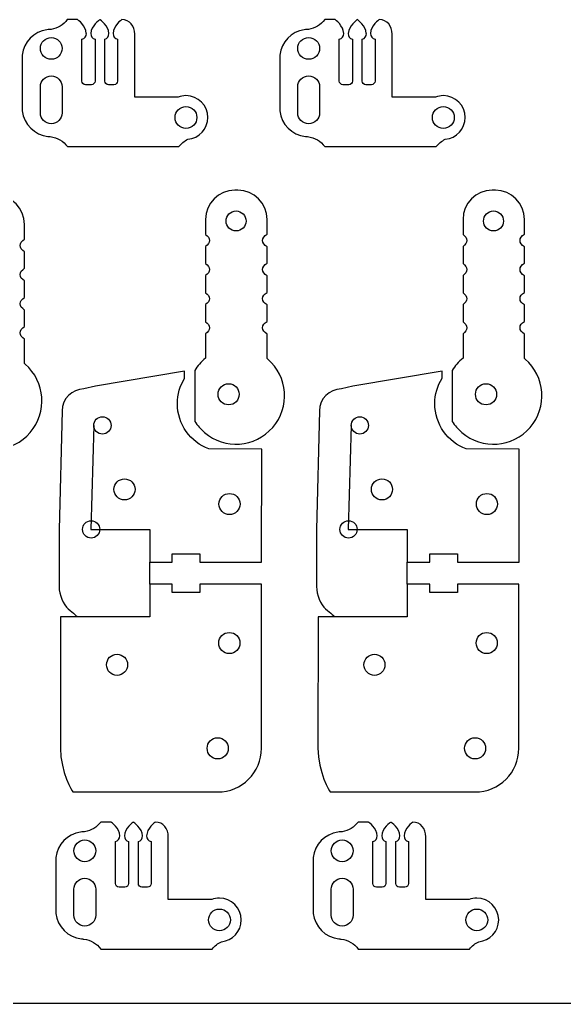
# Model space of a CAD drawing. Header units: millimetres. Extents: x 0 to 300, y -300 to 0.
# Drawn here: x 72.3 to 147.1, y -300 to -164.8 of the extents above; entities that cross this region are included whole.
import ezdxf

# ---------------------------------------------------------------- set-up
doc = ezdxf.new("R2010")
doc.units = ezdxf.units.MM
doc.layers.add('Cuts', color=1, linetype='Continuous', lineweight=25, true_color=0xff0000)
doc.layers.add('laser bed referance', color=3, linetype='Continuous', lineweight=25, true_color=0x00ff00)

msp = doc.modelspace()

# ---------------------------------------------------------------- linework, layer by layer
at = {"layer": 'Cuts', "color": 1, "lineweight": 25, "true_color": 0xff0000}
for points in [[(80.21, -164.83), (78.79, -164.83)], [(83.27, -164.83), (83.27, -164.83), (83.27, -164.83), (83.27, -164.83)], [(115.57, -164.83), (114.15, -164.83)], [(118.63, -164.83), (118.63, -164.83), (118.63, -164.83), (118.63, -164.83)], [(80.8, -173.27), (80.8, -167.51)], [(81.41, -166.71), (81.4, -166.71)], [(82.6, -167.51), (82.6, -173.27)], [(83.95, -173.27), (83.95, -167.51)], [(84.51, -166.71), (84.5, -166.71)], [(85.7, -167.51), (85.7, -173.27)], [(94.03, -175.47), (88.06, -175.47), (88.06, -166.83)], [(116.16, -173.27), (116.16, -167.51)], [(116.77, -166.71), (116.76, -166.71)], [(117.96, -167.51), (117.96, -173.27)], [(119.31, -173.27), (119.31, -167.51)], [(119.87, -166.71), (119.86, -166.71)], [(121.06, -167.51), (121.06, -173.27)], [(129.39, -175.47), (123.42, -175.47), (123.42, -166.83)], [(72.61, -169.69), (72.61, -170.66), (72.61, -177.38)], [(107.97, -169.69), (107.97, -170.66), (107.97, -177.38)], [(75.09, -177.64), (75.09, -174.06)], [(78.09, -174.06), (78.09, -177.64), (78.09, -177.64)], [(82.1, -173.77), (81.3, -173.77)], [(85.2, -173.77), (84.45, -173.77)], [(110.45, -177.64), (110.45, -174.06)], [(113.45, -174.06), (113.45, -177.64), (113.45, -177.64)], [(117.46, -173.77), (116.66, -173.77)], [(120.56, -173.77), (119.81, -173.77)], [(76.14, -180.88), (76.29, -180.89)], [(111.5, -180.88), (111.65, -180.89)], [(78.81, -182.28), (94.1, -182.28)], [(114.17, -182.28), (129.46, -182.28)], [(102.23, -188.28), (101.79, -188.28)], [(137.59, -188.28), (137.15, -188.28)], [(72.92, -195), (72.92, -192.98)], [(97.79, -192.28), (97.79, -194.36)], [(106.23, -194.3), (106.23, -192.28)], [(133.15, -192.28), (133.15, -194.36)], [(141.59, -194.3), (141.59, -192.28)], [(97.79, -195.98), (97.79, -198.35)], [(133.15, -195.98), (133.15, -198.35)], [(72.92, -199), (72.92, -196.74)], [(106.23, -198.3), (106.23, -196.04)], [(141.59, -198.3), (141.59, -196.04)], [(97.79, -199.98), (97.79, -202.35)], [(106.23, -202.3), (106.23, -200.03)], [(133.15, -199.98), (133.15, -202.35)], [(141.59, -202.3), (141.59, -200.03)], [(72.92, -203), (72.92, -200.73)], [(97.79, -203.98), (97.79, -206.35)], [(106.23, -206.3), (106.23, -204.03)], [(133.15, -203.98), (133.15, -206.35)], [(141.59, -206.3), (141.59, -204.03)], [(72.92, -207), (72.92, -204.73)], [(97.79, -207.98), (97.79, -211.34)], [(106.23, -211.4), (106.23, -208.03)], [(133.15, -207.98), (133.15, -211.34)], [(141.59, -211.4), (141.59, -208.03)], [(72.92, -212.1), (72.92, -208.73)], [(94.91, -214.11), (94.91, -213.11), (82.66, -215.19), (81.08, -215.58)], [(96.32, -213.02), (96.32, -220.03)], [(130.27, -214.11), (130.27, -213.11), (118.02, -215.19), (116.44, -215.58)], [(131.68, -213.02), (131.68, -220.03)], [(78.08, -218.58), (77.68, -234.87), (77.67, -242.74)], [(113.44, -218.58), (113.04, -234.87), (113.03, -242.74)], [(82.43, -220.59), (82.03, -234.87), (90.13, -234.88), (90.12, -239.38), (93.22, -239.39), (93.22, -238.24), (97.02, -238.24), (97.02, -239.39), (105.49, -239.4), (105.5, -223.83), (98.24, -223.82)], [(117.79, -220.59), (117.39, -234.87), (125.49, -234.88), (125.48, -239.38), (128.58, -239.39), (128.58, -238.24), (132.38, -238.24), (132.38, -239.39), (140.85, -239.4), (140.86, -223.83), (133.6, -223.82)], [(90.12, -242.38), (90.12, -242.38), (90.12, -239.38)], [(125.48, -242.38), (125.48, -242.38), (125.48, -239.38)], [(105.46, -264.96), (105.48, -242.4), (97.02, -242.39), (97.02, -243.54), (93.22, -243.54), (93.22, -242.38), (90.12, -242.38), (90.12, -242.38), (90.12, -246.88), (85.48, -246.88), (82.92, -246.87), (77.87, -246.87), (77.85, -264.93)], [(140.82, -264.96), (140.84, -242.4), (132.38, -242.39), (132.38, -243.54), (128.58, -243.54), (128.58, -242.38), (125.48, -242.38), (125.48, -242.38), (125.48, -246.88), (120.84, -246.88), (118.28, -246.87), (113.23, -246.87), (113.21, -264.93)], [(79.53, -270.94), (93.46, -270.95), (99.46, -270.96), (99.46, -270.96)], [(114.89, -270.94), (128.82, -270.95), (134.82, -270.96), (134.82, -270.96)], [(84.82, -275.1), (83.4, -275.1)], [(87.87, -275.1), (87.87, -275.1), (87.87, -275.1), (87.87, -275.1)], [(120.18, -275.1), (118.75, -275.1)], [(123.23, -275.1), (123.23, -275.1), (123.23, -275.1), (123.23, -275.1)], [(86.01, -276.98), (86.01, -276.98)], [(89.11, -276.98), (89.11, -276.98)], [(121.37, -276.98), (121.37, -276.98)], [(124.47, -276.98), (124.47, -276.98)], [(85.4, -283.54), (85.4, -277.78)], [(87.2, -277.78), (87.2, -283.54)], [(88.55, -283.54), (88.55, -277.78)], [(90.3, -277.78), (90.3, -283.54)], [(98.63, -285.74), (92.67, -285.74), (92.67, -277.1)], [(120.76, -283.54), (120.76, -277.78)], [(122.56, -277.78), (122.56, -283.54)], [(123.91, -283.54), (123.91, -277.78)], [(125.66, -277.78), (125.66, -283.54)], [(133.99, -285.74), (128.03, -285.74), (128.03, -277.1)], [(77.21, -279.96), (77.21, -280.92), (77.21, -287.64)], [(112.57, -279.96), (112.57, -280.92), (112.57, -287.64)], [(79.69, -287.9), (79.69, -284.32)], [(82.69, -284.32), (82.69, -287.9), (82.69, -287.9)], [(86.7, -284.04), (85.9, -284.04)], [(89.8, -284.04), (89.05, -284.04)], [(115.05, -287.9), (115.05, -284.32)], [(118.05, -284.32), (118.05, -287.9), (118.05, -287.9)], [(122.06, -284.04), (121.26, -284.04)], [(125.16, -284.04), (124.41, -284.04)], [(80.74, -291.14), (80.89, -291.16)], [(116.1, -291.14), (116.25, -291.16)], [(83.41, -292.54), (98.7, -292.54)], [(118.77, -292.54), (134.06, -292.54)]]:
    msp.add_lwpolyline(points, dxfattribs=at)
for points in [[(78.79, -164.83), (78.26, -165.53), (77.47, -166.02), (76.57, -166.16)], [(81.4, -166.71), (81.4, -165.67), (80.21, -164.83), (80.21, -164.83)], [(83.27, -164.83), (83.25, -164.84), (82.03, -165.68), (82.03, -166.71)], [(84.5, -166.71), (84.5, -165.68), (83.29, -164.84), (83.27, -164.83)], [(86.27, -164.83), (86.27, -164.83), (85.08, -165.67), (85.08, -166.71)], [(88.06, -166.83), (88.06, -165.73), (87.37, -164.83), (86.27, -164.83)], [(114.15, -164.83), (113.62, -165.53), (112.83, -166.02), (111.92, -166.16)], [(116.76, -166.71), (116.76, -165.67), (115.57, -164.83), (115.57, -164.83)], [(118.63, -164.83), (118.61, -164.84), (117.39, -165.68), (117.39, -166.71)], [(119.86, -166.71), (119.86, -165.68), (118.64, -164.84), (118.63, -164.83)], [(121.63, -164.83), (121.63, -164.83), (120.44, -165.67), (120.44, -166.71)], [(123.42, -166.83), (123.42, -165.73), (122.73, -164.83), (121.63, -164.83)], [(75.99, -166.21), (74.21, -166.48), (72.82, -167.9), (72.61, -169.69)], [(76.34, -166.17), (76.23, -166.18), (76.11, -166.19), (75.99, -166.21)], [(76.57, -166.16), (76.49, -166.16), (76.42, -166.17), (76.34, -166.17)], [(111.35, -166.21), (109.57, -166.48), (108.18, -167.9), (107.97, -169.69)], [(111.7, -166.17), (111.58, -166.18), (111.46, -166.19), (111.35, -166.21)], [(111.92, -166.16), (111.85, -166.16), (111.78, -166.17), (111.7, -166.17)], [(75.09, -168.78), (75.09, -167.95), (75.76, -167.28), (76.59, -167.28)], [(76.59, -167.28), (77.42, -167.28), (78.09, -167.95), (78.09, -168.78)], [(80.8, -167.51), (81.17, -167.44), (81.41, -167.11), (81.41, -166.71)], [(82.03, -166.71), (82.03, -167.11), (82.22, -167.44), (82.6, -167.51)], [(83.95, -167.51), (84.32, -167.44), (84.51, -167.11), (84.51, -166.71)], [(85.08, -166.71), (85.08, -167.11), (85.32, -167.44), (85.7, -167.51)], [(110.45, -168.78), (110.45, -167.95), (111.12, -167.28), (111.95, -167.28)], [(111.95, -167.28), (112.78, -167.28), (113.45, -167.95), (113.45, -168.78)], [(116.16, -167.51), (116.53, -167.44), (116.77, -167.11), (116.77, -166.71)], [(117.39, -166.71), (117.39, -167.11), (117.58, -167.44), (117.96, -167.51)], [(119.31, -167.51), (119.68, -167.44), (119.87, -167.11), (119.87, -166.71)], [(120.44, -166.71), (120.44, -167.11), (120.68, -167.44), (121.06, -167.51)], [(76.59, -170.27), (75.76, -170.27), (75.09, -169.6), (75.09, -168.78)], [(78.09, -168.78), (78.09, -169.6), (77.42, -170.27), (76.59, -170.27)], [(111.95, -170.27), (111.12, -170.27), (110.45, -169.6), (110.45, -168.78)], [(113.45, -168.78), (113.45, -169.6), (112.78, -170.27), (111.95, -170.27)], [(75.09, -174.06), (75.09, -173.23), (75.76, -172.56), (76.59, -172.56)], [(76.59, -172.56), (77.42, -172.56), (78.09, -173.23), (78.09, -174.06)], [(110.45, -174.06), (110.45, -173.23), (111.12, -172.56), (111.95, -172.56)], [(111.95, -172.56), (112.78, -172.56), (113.45, -173.23), (113.45, -174.06)], [(81.3, -173.77), (81.02, -173.77), (80.8, -173.55), (80.8, -173.27)], [(82.6, -173.27), (82.6, -173.55), (82.37, -173.77), (82.1, -173.77)], [(84.45, -173.77), (84.17, -173.77), (83.95, -173.55), (83.95, -173.27)], [(85.7, -173.27), (85.7, -173.55), (85.47, -173.77), (85.2, -173.77)], [(116.66, -173.77), (116.38, -173.77), (116.16, -173.55), (116.16, -173.27)], [(117.96, -173.27), (117.96, -173.55), (117.73, -173.77), (117.46, -173.77)], [(119.81, -173.77), (119.53, -173.77), (119.31, -173.55), (119.31, -173.27)], [(121.06, -173.27), (121.06, -173.55), (120.83, -173.77), (120.56, -173.77)], [(95.09, -175.27), (94.72, -175.27), (94.36, -175.35), (94.03, -175.47)], [(98.09, -178.27), (98.09, -176.62), (96.75, -175.27), (95.09, -175.27)], [(130.45, -175.27), (130.07, -175.27), (129.72, -175.35), (129.39, -175.47)], [(133.45, -178.27), (133.45, -176.62), (132.1, -175.27), (130.45, -175.27)], [(93.59, -178.27), (93.59, -177.45), (94.26, -176.77), (95.09, -176.77)], [(95.09, -176.77), (95.92, -176.77), (96.59, -177.45), (96.59, -178.27)], [(128.95, -178.27), (128.95, -177.45), (129.62, -176.77), (130.45, -176.77)], [(130.45, -176.77), (131.28, -176.77), (131.95, -177.45), (131.95, -178.27)], [(72.61, -177.38), (72.83, -179.22), (74.29, -180.67), (76.14, -180.88)], [(76.59, -179.14), (75.76, -179.14), (75.09, -178.46), (75.09, -177.64)], [(78.09, -177.64), (78.09, -178.46), (77.42, -179.14), (76.59, -179.14)], [(95.09, -179.77), (94.26, -179.77), (93.59, -179.1), (93.59, -178.27)], [(96.59, -178.27), (96.59, -179.1), (95.92, -179.77), (95.09, -179.77)], [(95.36, -181.26), (96.89, -181.12), (98.09, -179.84), (98.09, -178.27)], [(107.97, -177.38), (108.19, -179.22), (109.65, -180.67), (111.5, -180.88)], [(111.95, -179.14), (111.12, -179.14), (110.45, -178.46), (110.45, -177.64)], [(113.45, -177.64), (113.45, -178.46), (112.78, -179.14), (111.95, -179.14)], [(130.45, -179.77), (129.62, -179.77), (128.95, -179.1), (128.95, -178.27)], [(131.95, -178.27), (131.95, -179.1), (131.28, -179.77), (130.45, -179.77)], [(130.72, -181.26), (132.25, -181.12), (133.45, -179.84), (133.45, -178.27)], [(76.29, -180.89), (76.34, -180.9), (76.4, -180.9), (76.45, -180.9)], [(76.45, -180.9), (77.42, -181.02), (78.25, -181.54), (78.81, -182.28)], [(111.65, -180.89), (111.7, -180.9), (111.76, -180.9), (111.81, -180.9)], [(111.81, -180.9), (112.78, -181.02), (113.61, -181.54), (114.17, -182.28)], [(94.1, -182.28), (94.43, -181.84), (94.86, -181.5), (95.36, -181.26)], [(129.46, -182.28), (129.79, -181.84), (130.22, -181.5), (130.72, -181.26)], [(72.92, -192.98), (72.92, -190.77), (71.13, -188.98), (68.92, -188.98)], [(101.79, -188.28), (99.59, -188.28), (97.79, -190.07), (97.79, -192.28)], [(106.23, -192.28), (106.23, -190.07), (104.44, -188.28), (102.23, -188.28)], [(137.15, -188.28), (134.94, -188.28), (133.15, -190.07), (133.15, -192.28)], [(141.59, -192.28), (141.59, -190.07), (139.8, -188.28), (137.59, -188.28)], [(100.6, -192.5), (100.6, -191.74), (101.21, -191.12), (101.97, -191.12)], [(101.97, -191.12), (102.73, -191.12), (103.35, -191.74), (103.35, -192.5)], [(135.96, -192.5), (135.96, -191.74), (136.57, -191.12), (137.33, -191.12)], [(137.33, -191.12), (138.09, -191.12), (138.71, -191.74), (138.71, -192.5)], [(101.97, -193.87), (101.21, -193.87), (100.6, -193.26), (100.6, -192.5)], [(103.35, -192.5), (103.35, -193.26), (102.73, -193.87), (101.97, -193.87)], [(137.33, -193.87), (136.57, -193.87), (135.96, -193.26), (135.96, -192.5)], [(138.71, -192.5), (138.71, -193.26), (138.09, -193.87), (137.33, -193.87)], [(97.79, -194.36), (98.13, -194.58), (98.32, -194.87), (98.32, -195.17)], [(105.62, -195.17), (105.62, -194.84), (105.85, -194.54), (106.23, -194.3)], [(133.15, -194.36), (133.48, -194.58), (133.68, -194.87), (133.68, -195.17)], [(140.98, -195.17), (140.98, -194.84), (141.21, -194.54), (141.59, -194.3)], [(72.31, -195.87), (72.31, -195.54), (72.54, -195.24), (72.92, -195)], [(72.92, -196.74), (72.54, -196.5), (72.31, -196.2), (72.31, -195.87)], [(98.32, -195.17), (98.32, -195.48), (98.12, -195.76), (97.79, -195.98)], [(106.23, -196.04), (105.85, -195.8), (105.62, -195.5), (105.62, -195.17)], [(133.68, -195.17), (133.68, -195.48), (133.48, -195.76), (133.15, -195.98)], [(141.59, -196.04), (141.21, -195.8), (140.98, -195.5), (140.98, -195.17)], [(97.79, -198.35), (98.13, -198.58), (98.32, -198.86), (98.32, -199.17)], [(105.62, -199.17), (105.62, -198.84), (105.85, -198.54), (106.23, -198.3)], [(133.15, -198.35), (133.48, -198.58), (133.68, -198.86), (133.68, -199.17)], [(140.98, -199.17), (140.98, -198.84), (141.21, -198.54), (141.59, -198.3)], [(72.31, -199.87), (72.31, -199.54), (72.54, -199.24), (72.92, -199)], [(72.92, -200.73), (72.54, -200.5), (72.31, -200.2), (72.31, -199.87)], [(98.32, -199.17), (98.32, -199.47), (98.12, -199.75), (97.79, -199.98)], [(106.23, -200.03), (105.85, -199.8), (105.62, -199.49), (105.62, -199.17)], [(133.68, -199.17), (133.68, -199.47), (133.48, -199.75), (133.15, -199.98)], [(141.59, -200.03), (141.21, -199.8), (140.98, -199.49), (140.98, -199.17)], [(97.79, -202.35), (98.13, -202.58), (98.32, -202.86), (98.32, -203.17)], [(105.62, -203.16), (105.62, -202.84), (105.85, -202.54), (106.23, -202.3)], [(133.15, -202.35), (133.48, -202.58), (133.68, -202.86), (133.68, -203.17)], [(140.98, -203.16), (140.98, -202.84), (141.21, -202.54), (141.59, -202.3)], [(72.31, -203.86), (72.31, -203.54), (72.54, -203.24), (72.92, -203)], [(72.92, -204.73), (72.54, -204.49), (72.31, -204.19), (72.31, -203.86)], [(98.32, -203.17), (98.32, -203.47), (98.12, -203.75), (97.79, -203.98)], [(106.23, -204.03), (105.85, -203.79), (105.62, -203.49), (105.62, -203.16)], [(133.68, -203.17), (133.68, -203.47), (133.48, -203.75), (133.15, -203.98)], [(141.59, -204.03), (141.21, -203.79), (140.98, -203.49), (140.98, -203.16)], [(97.79, -206.35), (98.13, -206.58), (98.32, -206.86), (98.32, -207.16)], [(105.62, -207.16), (105.62, -206.83), (105.85, -206.53), (106.23, -206.3)], [(133.15, -206.35), (133.48, -206.58), (133.68, -206.86), (133.68, -207.16)], [(140.98, -207.16), (140.98, -206.83), (141.21, -206.53), (141.59, -206.3)], [(72.31, -207.86), (72.31, -207.53), (72.54, -207.23), (72.92, -207)], [(72.92, -208.73), (72.54, -208.49), (72.31, -208.19), (72.31, -207.86)], [(98.32, -207.16), (98.32, -207.47), (98.12, -207.75), (97.79, -207.98)], [(106.23, -208.03), (105.85, -207.79), (105.62, -207.49), (105.62, -207.16)], [(133.68, -207.16), (133.68, -207.47), (133.48, -207.75), (133.15, -207.98)], [(141.59, -208.03), (141.21, -207.79), (140.98, -207.49), (140.98, -207.16)], [(73.01, -212.18), (72.98, -212.15), (72.95, -212.13), (72.92, -212.1)], [(73.7, -221.56), (76.1, -218.78), (75.79, -214.58), (73.01, -212.18)], [(96.94, -212.17), (96.7, -212.44), (96.5, -212.73), (96.32, -213.02)], [(97.79, -211.34), (97.49, -211.59), (97.2, -211.86), (96.94, -212.17)], [(106.32, -211.48), (106.29, -211.45), (106.26, -211.43), (106.23, -211.4)], [(107.01, -220.86), (109.41, -218.08), (109.1, -213.88), (106.32, -211.48)], [(132.3, -212.17), (132.06, -212.44), (131.86, -212.73), (131.68, -213.02)], [(133.15, -211.34), (132.85, -211.59), (132.56, -211.86), (132.3, -212.17)], [(141.68, -211.48), (141.65, -211.45), (141.62, -211.43), (141.59, -211.4)], [(142.37, -220.86), (144.77, -218.08), (144.46, -213.88), (141.68, -211.48)], [(93.91, -217.59), (93.91, -216.31), (94.28, -215.12), (94.91, -214.11)], [(99.5, -216.31), (99.5, -215.51), (100.15, -214.86), (100.95, -214.86)], [(100.95, -214.86), (101.75, -214.86), (102.4, -215.51), (102.4, -216.31)], [(129.27, -217.59), (129.27, -216.31), (129.64, -215.12), (130.27, -214.11)], [(134.86, -216.31), (134.86, -215.51), (135.51, -214.86), (136.31, -214.86)], [(136.31, -214.86), (137.11, -214.86), (137.76, -215.51), (137.76, -216.31)], [(81.08, -215.58), (79.42, -215.58), (78.08, -216.92), (78.08, -218.58)], [(116.44, -215.58), (114.78, -215.58), (113.44, -216.92), (113.44, -218.58)], [(98.24, -223.82), (95.71, -222.88), (93.91, -220.45), (93.91, -217.59)], [(100.95, -217.76), (100.15, -217.76), (99.5, -217.11), (99.5, -216.31)], [(102.4, -216.31), (102.4, -217.11), (101.75, -217.76), (100.95, -217.76)], [(133.6, -223.82), (131.07, -222.88), (129.26, -220.45), (129.27, -217.59)], [(136.31, -217.76), (135.51, -217.76), (134.86, -217.11), (134.86, -216.31)], [(137.76, -216.31), (137.76, -217.11), (137.11, -217.76), (136.31, -217.76)], [(82.43, -220.59), (82.43, -219.93), (82.96, -219.4), (83.62, -219.4)], [(83.62, -219.4), (84.27, -219.4), (84.8, -219.93), (84.8, -220.59)], [(96.32, -220.03), (96.67, -220.59), (97.1, -221.1), (97.63, -221.55)], [(117.79, -220.59), (117.79, -219.93), (118.32, -219.4), (118.98, -219.4)], [(118.98, -219.4), (119.63, -219.4), (120.16, -219.93), (120.16, -220.59)], [(131.68, -220.03), (132.02, -220.59), (132.46, -221.1), (132.98, -221.55)], [(64.31, -222.25), (67.1, -224.66), (71.3, -224.35), (73.7, -221.56)], [(83.62, -221.77), (82.96, -221.77), (82.43, -221.24), (82.43, -220.59)], [(84.8, -220.59), (84.8, -221.24), (84.27, -221.77), (83.62, -221.77)], [(97.63, -221.55), (100.41, -223.96), (104.61, -223.65), (107.01, -220.86)], [(118.98, -221.77), (118.32, -221.77), (117.79, -221.24), (117.79, -220.59)], [(120.16, -220.59), (120.16, -221.24), (119.63, -221.77), (118.98, -221.77)], [(132.98, -221.55), (135.77, -223.96), (139.97, -223.65), (142.37, -220.86)], [(85.2, -229.38), (85.2, -228.58), (85.85, -227.93), (86.65, -227.93)], [(86.65, -227.93), (87.45, -227.93), (88.1, -228.58), (88.1, -229.38)], [(120.56, -229.38), (120.56, -228.58), (121.21, -227.93), (122.01, -227.93)], [(122.01, -227.93), (122.81, -227.93), (123.46, -228.58), (123.46, -229.38)], [(86.65, -230.83), (85.85, -230.83), (85.2, -230.18), (85.2, -229.38)], [(88.1, -229.38), (88.1, -230.18), (87.45, -230.83), (86.65, -230.83)], [(122.01, -230.83), (121.21, -230.83), (120.56, -230.18), (120.56, -229.38)], [(123.46, -229.38), (123.46, -230.18), (122.81, -230.83), (122.01, -230.83)], [(99.62, -231.39), (99.62, -230.59), (100.27, -229.94), (101.07, -229.94)], [(101.07, -229.94), (101.87, -229.94), (102.52, -230.59), (102.52, -231.39)], [(134.98, -231.39), (134.98, -230.59), (135.63, -229.94), (136.43, -229.94)], [(136.43, -229.94), (137.23, -229.94), (137.88, -230.59), (137.88, -231.39)], [(101.07, -232.84), (100.27, -232.84), (99.62, -232.19), (99.62, -231.39)], [(102.52, -231.39), (102.52, -232.19), (101.87, -232.84), (101.07, -232.84)], [(136.43, -232.84), (135.63, -232.84), (134.98, -232.19), (134.98, -231.39)], [(137.88, -231.39), (137.88, -232.19), (137.23, -232.84), (136.43, -232.84)], [(80.88, -234.87), (80.88, -234.22), (81.41, -233.69), (82.06, -233.69)], [(82.06, -233.69), (82.72, -233.69), (83.25, -234.22), (83.25, -234.87)], [(116.24, -234.87), (116.24, -234.22), (116.77, -233.69), (117.42, -233.69)], [(117.42, -233.69), (118.08, -233.69), (118.61, -234.22), (118.61, -234.87)], [(82.06, -236.06), (81.41, -236.06), (80.88, -235.53), (80.88, -234.87)], [(83.25, -234.87), (83.25, -235.53), (82.72, -236.06), (82.06, -236.06)], [(117.42, -236.06), (116.77, -236.06), (116.24, -235.53), (116.24, -234.87)], [(118.61, -234.87), (118.61, -235.53), (118.08, -236.06), (117.42, -236.06)], [(77.67, -242.74), (77.67, -243.84), (78.23, -245.22), (78.92, -245.81)], [(113.03, -242.74), (113.03, -243.84), (113.59, -245.22), (114.28, -245.81)], [(78.92, -245.81), (79.61, -246.39), (80.21, -246.87), (80.21, -246.87)], [(114.28, -245.81), (114.97, -246.39), (115.57, -246.87), (115.57, -246.87)], [(99.6, -250.49), (99.6, -249.69), (100.25, -249.04), (101.05, -249.04)], [(101.05, -249.04), (101.85, -249.04), (102.5, -249.69), (102.5, -250.49)], [(134.96, -250.49), (134.96, -249.69), (135.61, -249.04), (136.41, -249.04)], [(136.41, -249.04), (137.21, -249.04), (137.86, -249.69), (137.86, -250.49)], [(101.05, -251.94), (100.25, -251.94), (99.6, -251.29), (99.6, -250.49)], [(102.5, -250.49), (102.5, -251.29), (101.85, -251.94), (101.05, -251.94)], [(136.41, -251.94), (135.61, -251.94), (134.96, -251.29), (134.96, -250.49)], [(137.86, -250.49), (137.86, -251.29), (137.21, -251.94), (136.41, -251.94)], [(84.18, -253.48), (84.18, -252.68), (84.83, -252.03), (85.63, -252.03)], [(85.63, -252.03), (86.43, -252.03), (87.08, -252.68), (87.08, -253.48)], [(119.54, -253.48), (119.54, -252.68), (120.18, -252.03), (120.99, -252.03)], [(120.99, -252.03), (121.79, -252.03), (122.43, -252.68), (122.43, -253.48)], [(85.63, -254.93), (84.83, -254.93), (84.18, -254.28), (84.18, -253.48)], [(87.08, -253.48), (87.08, -254.28), (86.43, -254.93), (85.63, -254.93)], [(120.99, -254.93), (120.18, -254.93), (119.54, -254.28), (119.54, -253.48)], [(122.43, -253.48), (122.43, -254.28), (121.79, -254.93), (120.99, -254.93)], [(98, -264.96), (98, -264.16), (98.65, -263.51), (99.45, -263.51)], [(99.45, -263.51), (100.25, -263.51), (100.9, -264.16), (100.9, -264.96)], [(133.36, -264.96), (133.36, -264.16), (134.01, -263.51), (134.81, -263.51)], [(134.81, -263.51), (135.61, -263.51), (136.26, -264.16), (136.26, -264.96)], [(77.85, -264.93), (77.85, -268.25), (79.53, -270.94), (79.53, -270.94)], [(99.45, -266.41), (98.65, -266.41), (98, -265.76), (98, -264.96)], [(100.9, -264.96), (100.9, -265.76), (100.25, -266.41), (99.45, -266.41)], [(99.46, -270.96), (102.77, -270.96), (105.46, -268.27), (105.46, -264.96)], [(113.21, -264.93), (113.21, -268.25), (114.89, -270.94), (114.89, -270.94)], [(134.81, -266.41), (134.01, -266.41), (133.36, -265.76), (133.36, -264.96)], [(136.26, -264.96), (136.26, -265.76), (135.61, -266.41), (134.81, -266.41)], [(134.82, -270.96), (138.13, -270.96), (140.82, -268.27), (140.82, -264.96)], [(83.4, -275.1), (82.86, -275.8), (82.07, -276.28), (81.17, -276.43)], [(86.01, -276.98), (86.01, -275.94), (84.82, -275.1), (84.82, -275.1)], [(87.87, -275.1), (87.86, -275.11), (86.64, -275.95), (86.64, -276.98)], [(89.11, -276.98), (89.11, -275.95), (87.89, -275.11), (87.87, -275.1)], [(90.88, -275.1), (90.88, -275.1), (89.69, -275.94), (89.69, -276.98)], [(92.67, -277.1), (92.67, -276), (91.98, -275.1), (90.88, -275.1)], [(118.75, -275.1), (118.22, -275.8), (117.43, -276.28), (116.53, -276.43)], [(121.37, -276.98), (121.37, -275.94), (120.18, -275.1), (120.18, -275.1)], [(123.23, -275.1), (123.21, -275.11), (122, -275.95), (122, -276.98)], [(124.47, -276.98), (124.47, -275.95), (123.25, -275.11), (123.23, -275.1)], [(126.24, -275.1), (126.24, -275.1), (125.05, -275.94), (125.05, -276.98)], [(128.03, -277.1), (128.03, -276), (127.34, -275.1), (126.24, -275.1)], [(80.59, -276.48), (78.82, -276.74), (77.43, -278.17), (77.21, -279.96)], [(80.95, -276.44), (80.83, -276.45), (80.71, -276.46), (80.59, -276.48)], [(81.17, -276.43), (81.1, -276.43), (81.02, -276.43), (80.95, -276.44)], [(85.4, -277.78), (85.78, -277.71), (86.01, -277.38), (86.01, -276.98)], [(86.64, -276.98), (86.64, -277.38), (86.82, -277.71), (87.2, -277.78)], [(88.55, -277.78), (88.93, -277.71), (89.11, -277.38), (89.11, -276.98)], [(89.69, -276.98), (89.69, -277.38), (89.93, -277.71), (90.3, -277.78)], [(115.95, -276.48), (114.18, -276.74), (112.79, -278.17), (112.57, -279.96)], [(116.31, -276.44), (116.19, -276.45), (116.07, -276.46), (115.95, -276.48)], [(116.53, -276.43), (116.45, -276.43), (116.38, -276.43), (116.31, -276.44)], [(120.76, -277.78), (121.14, -277.71), (121.37, -277.38), (121.37, -276.98)], [(122, -276.98), (122, -277.38), (122.18, -277.71), (122.56, -277.78)], [(123.91, -277.78), (124.29, -277.71), (124.47, -277.38), (124.47, -276.98)], [(125.05, -276.98), (125.05, -277.38), (125.28, -277.71), (125.66, -277.78)], [(79.69, -279.04), (79.69, -278.21), (80.37, -277.54), (81.19, -277.54)], [(81.19, -277.54), (82.02, -277.54), (82.69, -278.21), (82.69, -279.04)], [(115.05, -279.04), (115.05, -278.21), (115.72, -277.54), (116.55, -277.54)], [(116.55, -277.54), (117.38, -277.54), (118.05, -278.21), (118.05, -279.04)], [(81.19, -280.54), (80.37, -280.54), (79.69, -279.87), (79.69, -279.04)], [(82.69, -279.04), (82.69, -279.87), (82.02, -280.54), (81.19, -280.54)], [(116.55, -280.54), (115.72, -280.54), (115.05, -279.87), (115.05, -279.04)], [(118.05, -279.04), (118.05, -279.87), (117.38, -280.54), (116.55, -280.54)], [(79.69, -284.32), (79.69, -283.49), (80.37, -282.82), (81.19, -282.82)], [(81.19, -282.82), (82.02, -282.82), (82.69, -283.49), (82.69, -284.32)], [(85.9, -284.04), (85.62, -284.04), (85.4, -283.82), (85.4, -283.54)], [(87.2, -283.54), (87.2, -283.82), (86.98, -284.04), (86.7, -284.04)], [(89.05, -284.04), (88.78, -284.04), (88.55, -283.82), (88.55, -283.54)], [(90.3, -283.54), (90.3, -283.82), (90.08, -284.04), (89.8, -284.04)], [(115.05, -284.32), (115.05, -283.49), (115.72, -282.82), (116.55, -282.82)], [(116.55, -282.82), (117.38, -282.82), (118.05, -283.49), (118.05, -284.32)], [(121.26, -284.04), (120.98, -284.04), (120.76, -283.82), (120.76, -283.54)], [(122.56, -283.54), (122.56, -283.82), (122.34, -284.04), (122.06, -284.04)], [(124.41, -284.04), (124.14, -284.04), (123.91, -283.82), (123.91, -283.54)], [(125.66, -283.54), (125.66, -283.82), (125.44, -284.04), (125.16, -284.04)], [(99.69, -285.54), (99.32, -285.54), (98.96, -285.61), (98.63, -285.74)], [(102.69, -288.54), (102.69, -286.88), (101.35, -285.54), (99.69, -285.54)], [(135.05, -285.54), (134.68, -285.54), (134.32, -285.61), (133.99, -285.74)], [(138.05, -288.54), (138.05, -286.88), (136.71, -285.54), (135.05, -285.54)], [(77.21, -287.64), (77.43, -289.48), (78.9, -290.94), (80.74, -291.14)], [(81.19, -289.4), (80.37, -289.4), (79.69, -288.73), (79.69, -287.9)], [(82.69, -287.9), (82.69, -288.73), (82.02, -289.4), (81.19, -289.4)], [(98.19, -288.54), (98.19, -287.71), (98.86, -287.04), (99.69, -287.04)], [(99.69, -287.04), (100.52, -287.04), (101.19, -287.71), (101.19, -288.54)], [(112.57, -287.64), (112.79, -289.48), (114.26, -290.94), (116.1, -291.14)], [(116.55, -289.4), (115.72, -289.4), (115.05, -288.73), (115.05, -287.9)], [(118.05, -287.9), (118.05, -288.73), (117.38, -289.4), (116.55, -289.4)], [(133.55, -288.54), (133.55, -287.71), (134.22, -287.04), (135.05, -287.04)], [(135.05, -287.04), (135.88, -287.04), (136.55, -287.71), (136.55, -288.54)], [(99.69, -290.04), (98.86, -290.04), (98.19, -289.37), (98.19, -288.54)], [(101.19, -288.54), (101.19, -289.37), (100.52, -290.04), (99.69, -290.04)], [(99.96, -291.53), (101.49, -291.39), (102.69, -290.11), (102.69, -288.54)], [(135.05, -290.04), (134.22, -290.04), (133.55, -289.37), (133.55, -288.54)], [(136.55, -288.54), (136.55, -289.37), (135.88, -290.04), (135.05, -290.04)], [(135.32, -291.53), (136.85, -291.39), (138.05, -290.11), (138.05, -288.54)], [(80.89, -291.16), (80.95, -291.16), (81, -291.16), (81.06, -291.17)], [(81.06, -291.17), (82.02, -291.29), (82.86, -291.8), (83.41, -292.54)], [(98.7, -292.54), (99.03, -292.11), (99.47, -291.77), (99.96, -291.53)], [(116.25, -291.16), (116.31, -291.16), (116.36, -291.16), (116.42, -291.17)], [(116.42, -291.17), (117.38, -291.29), (118.22, -291.8), (118.77, -292.54)], [(134.06, -292.54), (134.39, -292.11), (134.83, -291.77), (135.32, -291.53)]]:
    msp.add_open_spline(points, degree=3, dxfattribs=at)
at = {"layer": 'laser bed referance', "color": 3, "true_color": 0x00ff00}
msp.add_line((0, -300), (300, -300), dxfattribs=at)

doc.saveas('drawing.dxf')
